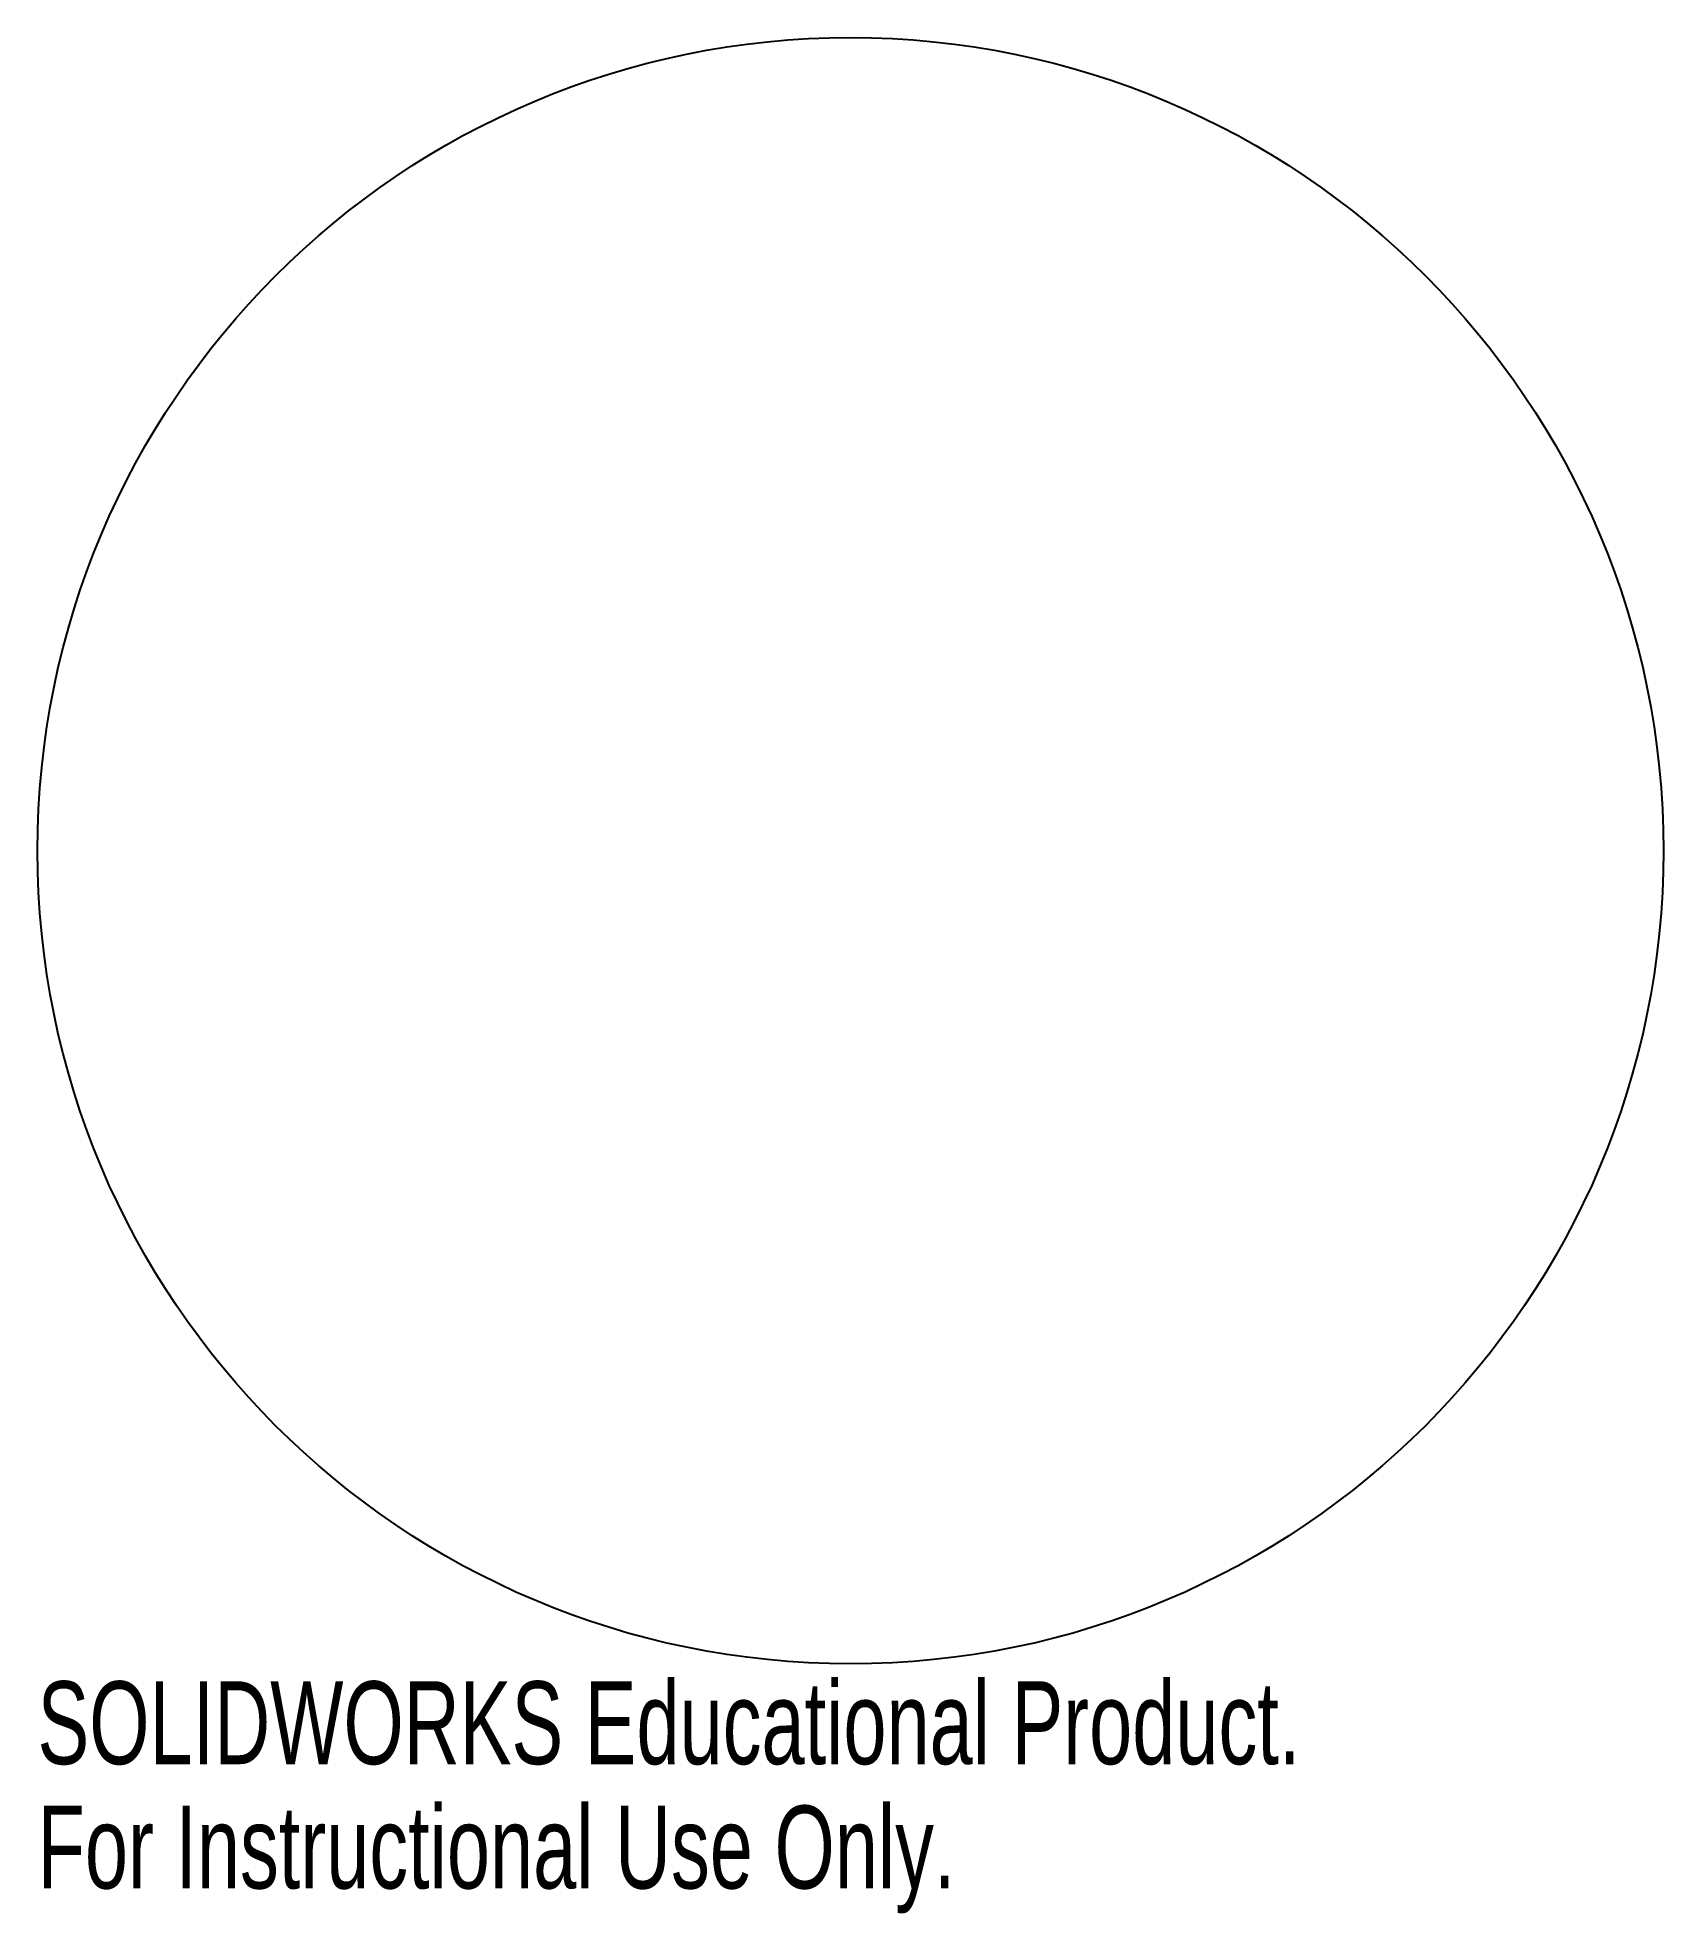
# Model space of a CAD drawing. Header units: inches. Extents: x -1.87 to 1.87, y -2.44 to 1.87.
import ezdxf

# ---------------------------------------------------------------- set-up
doc = ezdxf.new("R2010")
doc.units = ezdxf.units.IN
doc.header["$MEASUREMENT"] = 0
doc.styles.add('SLDTEXTSTYLE0', font='TXT', dxfattribs={"width": 0.7})

msp = doc.modelspace()

# ---------------------------------------------------------------- linework, layer by layer
at = {"color": 7, "linetype": 'Continuous', "lineweight": 25}
msp.add_circle((0, 0), 1.8675, dxfattribs=at)

# ---------------------------------------------------------------- texts
at = {"color": 7, "linetype": 'Continuous', "char_height": 0.1903, "attachment_point": 1, "style": 'SLDTEXTSTYLE0'}
for s, insert in [('SOLIDWORKS Educational Product.', (-1.8675, -1.9076)), ('For Instructional Use Only.', (-1.8675, -2.1931))]:
    msp.add_mtext(s, dxfattribs=dict(at, insert=insert))

doc.saveas('drawing.dxf')
